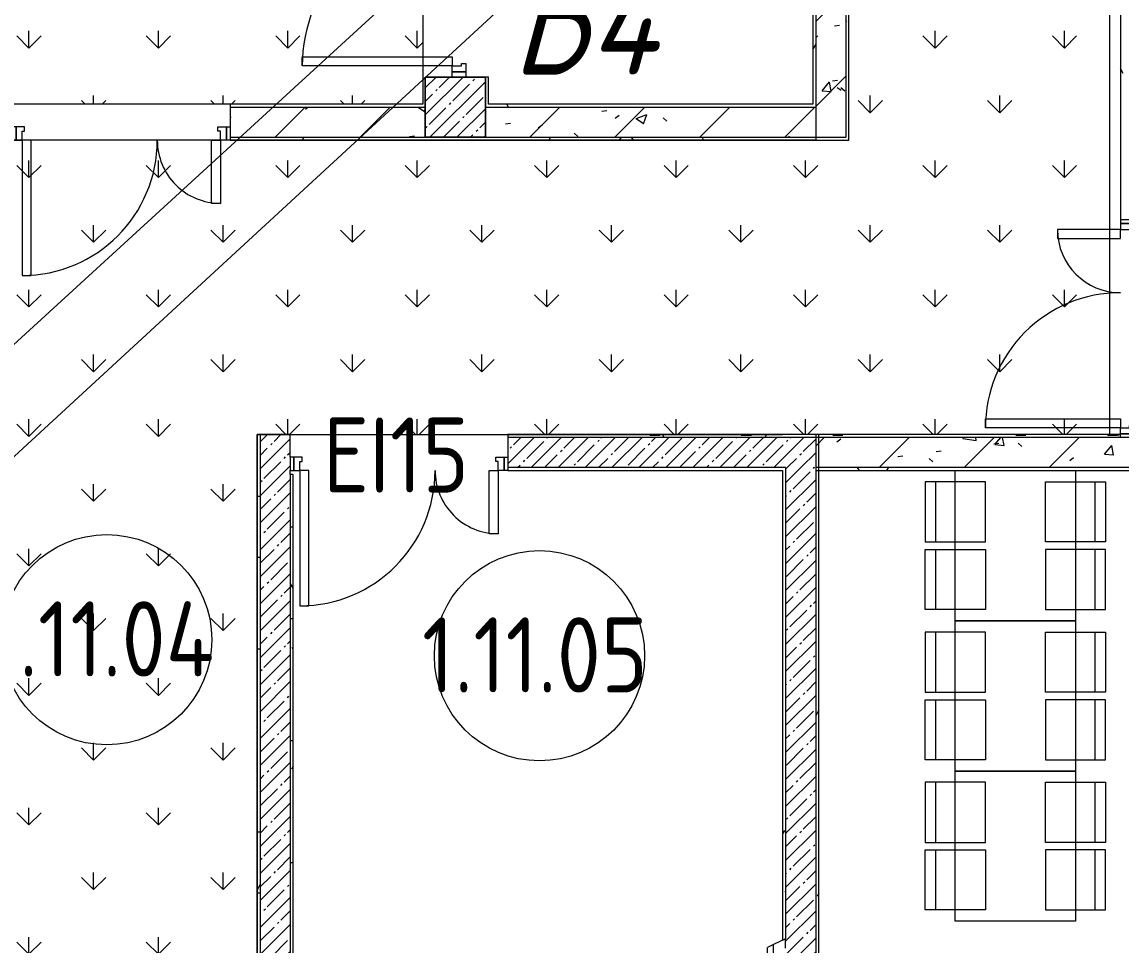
# Model space of a CAD drawing. Header units: millimetres. Extents: x -500089 to 1469082, y -290736 to 166440.
# Drawn here: x 1177168 to 1184494, y -69656 to -63503 of the extents above; entities that cross this region are included whole.
import ezdxf

# ---------------------------------------------------------------- set-up
doc = ezdxf.new("R2010")
doc.units = ezdxf.units.MM
for name, color, linetype, lineweight in [('Двери', 7, 'Continuous', 0), ('Лестницы', 7, 'Continuous', 0), ('Линии', 7, 'Continuous', 0), ('Марки дверей', 7, 'Continuous', 9), ('Марки помещений', 7, 'Continuous', 0), ('Несущие колонны', 7, 'Continuous', 0), ('Ограждение', 7, 'Continuous', 0), ('Стены несущие', 7, 'Continuous', 0), ('Стены отделка', 7, 'Continuous', 0), ('Стены штриховка', 7, 'Continuous', 0), ('экспертиза ДУ пояснения', 6, 'Continuous', 0), ('экспертиза категории', 1, 'Continuous', 0), ('экспертиза условные обозначения', 1, 'Continuous', 0)]:
    doc.layers.add(name, color=color, linetype=linetype, lineweight=lineweight)
doc.styles.add('GOST Common_1', font='', dxfattribs={"width": 0.9, "height": 700})
doc.styles.add('mytext', font='isocpeur.ttf', dxfattribs={"width": 0.8, "oblique": 14.999978})
doc.styles.get('GOST Common_1').set_extended_font_data('GOST Common')
pattern_1 = [(0, (1111853.59, -73570.49), (812.8, 203.2), [67.056, -542.544, 67.056, -542.544, -3251.2]), (0, (1111853.59, -73570.49), (812.8, 203.2), [-1219.2, 67.056, -1152.144, 67.056, -542.544, -1422.4]), (0, (1111853.59, -73570.49), (812.8, 203.2), [-3048, 67.056, -339.344, 67.056, -948.944]), (120, (1112158.39, -73468.89), (-582.37636, 602.30545), [67.056, -542.544, 67.056, -542.544, -3251.2]), (120, (1112158.39, -73468.89), (-582.37636, 602.30545), [-1219.2, 67.056, -1152.144, 67.056, -542.544, -1422.4]), (120, (1112158.39, -73468.89), (-582.37636, 602.30545), [-3048, 67.056, -339.344, 67.056, -948.944]), (240, (1112259.99, -73062.49), (-230.42364, -805.50545), [67.056, -542.544, 67.056, -542.544, -3251.2]), (240, (1112259.99, -73062.49), (-230.42364, -805.50545), [-1219.2, 67.056, -1152.144, 67.056, -542.544, -1422.4]), (240, (1112259.99, -73062.49), (-230.42364, -805.50545), [-3048, 67.056, -339.344, 67.056, -948.944])]
pattern_2 = [(45, (1111853.6, -73570.5), (-282.8427, 282.8427), [])]
pattern_3 = [(50, (1111853.6, -73570.5), (728.7365, -63.756), [76.2, -838.2]), (355, (1111853.6, -73570.5), (-140.9716, 764.2276), [60.96, -670.56]), (100.451, (1111914.3, -73575.8), (587.77, 700.467), [64.76, -712.36]), (46.184, (1111853.6, -73367.3), (1084.316, -168.171), [114.3, -1257.3]), (96.636, (1111943.9, -73381.3), (949.61, 989.71), [97.14, -1068.54]), (351.184, (1111853.6, -73367.3), (949.62, 989.701), [91.44, -1005.84]), (21, (1111955.2, -73418.1), (606.458, -409.0606), [76.2, -838.2]), (326, (1111955.2, -73418.1), (247.208, 736.753), [60.96, -670.56]), (71.451, (1112005.7, -73452.2), (853.668, 327.6855), [64.76, -712.36]), (37.5, (1111853.59, -73570.5), (12.3547, 338.2201), [33.528, -628.904, 33.528, -647.192, -673.1]), (37.5, (1111853.59, -73570.5), (12.3547, 338.2201), [-1343.152, 33.528, -639.572]), (7.5, (1111853.6, -73570.5), (267.2789, 400.7221), [33.528, -354.584, 33.528, -613.664, -256.54]), (7.5, (1111853.6, -73570.5), (267.2789, 400.7221), [-1035.304, 33.528, -223.012]), (327.5, (1111627.02, -73570.5), (542.3633, -22.9153), [33.528, -220.472, 33.528, -758.952, -1051.56]), (327.5, (1111627.02, -73570.5), (542.3633, -22.9153), [-1046.48, 33.528, -1018.032]), (317.5, (1111525.4, -73570.5), (592.517, 101.707), [33.528, -296.672, 33.528, -492.76, -746.76]), (317.5, (1111525.4, -73570.5), (592.517, 101.707), [-856.488, 33.528, -713.232])]
pattern_4 = [(45, (1111853.59, -73570.49), (-89.80256, 89.80256), []), (45, (1111943.39, -73570.49), (-89.80256, 89.80256), [158.75, -31.75, 13.411, -18.339])]
pattern_5 = [(90, (1077209.23, -303341.8), (-431.0523, 431.0523), [114.3, -747.8046]), (45, (1077209.2, -303341.8), (-431.0523, 431.0523), [114.3, -495.3]), (135, (1077209.2, -303341.8), (-431.0523, -431.0523), [114.3, -495.3])]

# ---------------------------------------------------------------- blocks, each defined once
blk = doc.blocks.new('ASVP_ДверьПротивопожарнаяСтальная_2 полотна - EI15 1320х2000h_полотна_ Г Л _1200 в чистоте_-4225082-З Этаж 01')
at = {"layer": 'Двери', "lineweight": 18}
for p, q in [((660, 1020), (600, 1020)), ((600, 1020), (600, 120)), ((660, 120), (660, 1020)), ((-660, 540), (-600, 540)), ((-660, 120), (-660, 540)), ((-600, 540), (-600, 120)), ((-725, 120), (-700, 120)), ((-725, 30), (-725, 120)), ((-700, 120), (-660, 120)), ((-700, 30), (-700, 120)), ((-700, 120), (-700, 30)), ((-600, 120), (-660, 120)), ((-660, 120), (-660, 60)), ((600, 120), (660, 120)), ((700, 120), (660, 120)), ((660, 120), (660, 60)), ((700, 30), (700, 120)), ((725, 120), (700, 120)), ((700, 120), (700, 30)), ((725, 30), (725, 120)), ((-700, 30), (-725, 30)), ((-644, 30), (-700, 30)), ((-660, 60), (-644, 60)), ((-644, 60), (-644, 30)), ((660, 60), (644, 60)), ((644, 60), (644, 30)), ((644, 30), (700, 30)), ((700, 30), (725, 30))]:
    blk.add_line(p, q, dxfattribs=at)
at = {"layer": 'Двери'}
for centre, radius, start, end in [((660, 120), 900, 90, 180), ((-660, 120), 420, 360, 90)]:
    blk.add_arc(centre, radius, start, end, dxfattribs=at)
blk = doc.blocks.new('ASVP_ДверьСтальная_2 полотна - Внутренняя 1320х2000h_полотна_ Г Л _1200 в чистоте_-4240581-З Этаж 01')
at = {"layer": 'Двери', "lineweight": 18}
for p, q in [((660, 1020), (600, 1020)), ((600, 1020), (600, 120)), ((660, 120), (660, 1020)), ((-660, 540), (-600, 540)), ((-660, 120), (-660, 540)), ((-600, 540), (-600, 120)), ((-725, 120), (-700, 120)), ((-725, 30), (-725, 120)), ((-700, 120), (-660, 120)), ((-700, 30), (-700, 120)), ((-700, 120), (-700, 30)), ((-600, 120), (-660, 120)), ((-660, 120), (-660, 60)), ((600, 120), (660, 120)), ((700, 120), (660, 120)), ((660, 120), (660, 60)), ((700, 30), (700, 120)), ((725, 120), (700, 120)), ((700, 120), (700, 30)), ((725, 30), (725, 120)), ((-700, 30), (-725, 30)), ((-644, 30), (-700, 30)), ((-660, 60), (-644, 60)), ((-644, 60), (-644, 30)), ((660, 60), (644, 60)), ((644, 60), (644, 30)), ((644, 30), (700, 30)), ((700, 30), (725, 30))]:
    blk.add_line(p, q, dxfattribs=at)
at = {"layer": 'Двери'}
for centre, radius, start, end in [((660, 120), 900, 90, 180), ((-660, 120), 420, 360, 90)]:
    blk.add_arc(centre, radius, start, end, dxfattribs=at)
blk = doc.blocks.new('ASVP_ДверьСтальная_2 полотна - Внутренняя 1320х2000h_полотна_ Г Пр _1200 в чистоте_-4240584-З Этаж 01')
at = {"layer": 'Двери', "lineweight": 18}
for p, q in [((-660, 1020), (-600, 1020)), ((-660, 120), (-660, 1020)), ((-600, 1020), (-600, 120)), ((660, 540), (600, 540)), ((600, 540), (600, 120)), ((660, 120), (660, 540)), ((-725, 120), (-700, 120)), ((-725, 30), (-725, 120)), ((-700, 120), (-660, 120)), ((-700, 30), (-700, 120)), ((-700, 120), (-700, 30)), ((-600, 120), (-660, 120)), ((-660, 120), (-660, 60)), ((600, 120), (660, 120)), ((700, 120), (660, 120)), ((660, 120), (660, 60)), ((700, 30), (700, 120)), ((725, 120), (700, 120)), ((700, 120), (700, 30)), ((725, 30), (725, 120)), ((-700, 30), (-725, 30)), ((-644, 30), (-700, 30)), ((-660, 60), (-644, 60)), ((-644, 60), (-644, 30)), ((660, 60), (644, 60)), ((644, 60), (644, 30)), ((644, 30), (700, 30)), ((700, 30), (725, 30))]:
    blk.add_line(p, q, dxfattribs=at)
at = {"layer": 'Двери'}
for centre, radius, start, end in [((-660, 120), 900, 360, 90), ((660, 120), 420, 90, 180)]:
    blk.add_arc(centre, radius, start, end, dxfattribs=at)
blk = doc.blocks.new('ADSK_КолоннаЖБ_Прямоугольная - 400x400 мм-3544251-З Этаж 01')
at = {"layer": 'Несущие колонны', "lineweight": 18}
for p, q in [((-200, 200), (200, 200)), ((-200, -200), (-200, 200)), ((200, 200), (200, -200)), ((200, -200), (-200, -200))]:
    blk.add_line(p, q, dxfattribs=at)
blk = doc.blocks.new('Тип перил - Перила_Внутренний_-V403-З Этаж 01')
at = {"layer": 'Ограждение'}
for p, q in [((70320, 3924.1), (70280, 3905.4)), ((70280, 1200), (70280, 3905.4)), ((70320, 1200), (70320, 3924.1)), ((70280, 1200), (70320, 1200))]:
    blk.add_line(p, q, dxfattribs=at)
blk = doc.blocks.new('ASVP_ДверьСтальная_1 полотно - Внутренняя 1000х2000h_полотно_ Г Пр _925 в чистоте_-4236617-З Этаж 01')
at = {"layer": 'Двери', "lineweight": 18}
for p, q in [((-500, 1120), (-440, 1120)), ((-500, 120), (-500, 1120)), ((-440, 1120), (-440, 120)), ((-575, 120), (-540, 120)), ((-575, 30), (-575, 120)), ((-540, 120), (-500, 120)), ((-540, 30), (-540, 120)), ((-540, 120), (-540, 30)), ((-440, 120), (-500, 120)), ((-500, 120), (-500, 60)), ((500, 120), (540, 120)), ((500, 60), (500, 120)), ((540, 120), (540, 30)), ((540, 120), (575, 120)), ((540, 30), (540, 120)), ((575, 120), (575, 30)), ((-540, 30), (-575, 30)), ((-484, 30), (-540, 30)), ((-500, 60), (-484, 60)), ((-484, 60), (-484, 30)), ((484, 60), (500, 60)), ((484, 30), (484, 60)), ((540, 30), (484, 30)), ((575, 30), (540, 30))]:
    blk.add_line(p, q, dxfattribs=at)
at = {"layer": 'Двери'}
blk.add_arc((-500, 120), 1000, 0, 90, dxfattribs=at)
blk = doc.blocks.new('ASVP_Марка_Помещение_ОдноЗначение - Номер-684784-З Этаж 01')
at = {"layer": 'Марки помещений'}
blk.add_circle((0, 0), 3.5, dxfattribs=at)

msp = doc.modelspace()

# ---------------------------------------------------------------- hatches: boundary and pattern name
at = {"layer": 'Несущие колонны'}
h = msp.add_hatch(dxfattribs=at)
h.set_pattern_fill('FP_35', color=256, style=0, pattern_type=2)
h.set_pattern_definition(pattern_4)
h.paths.add_polyline_path([(1180033.585, -64270.488), (1180253.585, -64270.488), (1180253.585, -63870.488), (1179853.585, -63870.488), (1179853.585, -64270.488)], flags=0)
at = {"layer": 'Стены штриховка'}
h = msp.add_hatch(dxfattribs=at)
h.set_pattern_fill('FP_174', color=256, style=0, pattern_type=2)
h.set_pattern_definition(pattern_1)
h.paths.add_polyline_path([(1180253.585, -64290.488), (1180273.585, -64290.488), (1180273.585, -64270.488), (1180253.585, -64270.488)], flags=0)
h.paths.add_polyline_path([(1180253.585, -64070.488), (1180273.585, -64070.488), (1180273.585, -63870.488), (1180253.585, -63870.488), (1180253.585, -64050.488)], flags=0)
h.paths.add_polyline_path([(1180253.585, -62720.488), (1180273.585, -62720.488), (1180273.585, -61950.488), (1180253.585, -61950.488), (1180253.585, -61970.488)], flags=0)
h.paths.add_polyline_path([(1180253.585, -61850.488), (1180273.585, -61850.488), (1180273.585, -61660.488), (1180253.585, -61660.488), (1180253.585, -61830.488)], flags=0)
h.paths.add_polyline_path([(1180253.585, -59410.488), (1180273.585, -59410.488), (1180273.585, -55270.488), (1180253.585, -55270.488), (1180253.585, -58446.7)], flags=0)
h.paths.add_polyline_path([(1180268.97, -55070.488), (1180273.585, -55070.488), (1180273.585, -53090.488), (1180253.585, -53090.488), (1180253.585, -55070.488)], flags=0)
h = msp.add_hatch(dxfattribs=at)
h.set_pattern_fill('FP_174', color=256, style=0, pattern_type=2)
h.set_pattern_definition(pattern_1)
h.paths.add_polyline_path([(1182653.585, -64290.488), (1182673.585, -64290.488), (1182673.585, -55050.488), (1182653.585, -55050.488), (1182653.585, -64270.488)], flags=0)
h = msp.add_hatch(dxfattribs=at)
h.set_pattern_fill('FP_174', color=256, style=0, pattern_type=2)
h.set_pattern_definition(pattern_1)
h.paths.add_polyline_path([(1184503.585, -64820.488), (1184503.585, -55290.488), (1184483.585, -55290.488), (1184483.585, -64820.488)], flags=0)
h = msp.add_hatch(dxfattribs=at)
h.set_pattern_fill('FP_174', color=256, style=0, pattern_type=2)
h.set_pattern_definition(pattern_1)
h.paths.add_polyline_path([(1182433.585, -64070.488), (1182453.585, -64070.488), (1182453.585, -61950.488), (1182433.585, -61950.488), (1182433.585, -64050.488)], flags=0)
h.paths.add_polyline_path([(1182433.585, -61850.488), (1182453.585, -61850.488), (1182452.073, -55470.488), (1182433.585, -55470.488), (1182433.585, -61830.488)], flags=0)
h = msp.add_hatch(dxfattribs=at)
h.set_pattern_fill('FP_201', color=256, style=0, pattern_type=2)
h.set_pattern_definition(pattern_2)
h.paths.add_polyline_path([(1182653.585, -64270.488), (1182653.585, -55470.488), (1182453.585, -55470.98), (1182453.585, -64270.488)], flags=0)
h = msp.add_hatch(dxfattribs=at)
h.set_pattern_fill('FP_31', color=256, style=0, pattern_type=2)
h.set_pattern_definition(pattern_3)
h.paths.add_polyline_path([(1182653.585, -64270.488), (1182653.585, -55470.488), (1182453.585, -55470.98), (1182453.585, -64270.488)], flags=0)
h = msp.add_hatch(dxfattribs=at)
h.set_pattern_fill('FP_174', color=256, style=0, pattern_type=2)
h.set_pattern_definition(pattern_1)
h.paths.add_polyline_path([(1179035.572, -64070.488), (1179837.585, -64070.488), (1179837.585, -64050.488), (1178553.585, -64050.488), (1178553.585, -64070.488), (1179033.585, -64070.488)], flags=0)
h.paths.add_polyline_path([(1169003.585, -64070.488), (1169003.585, -64050.488), (1168903.585, -64050.488), (1168903.585, -64070.488)], flags=0)
h.paths.add_polyline_path([(1173743.585, -64070.488), (1175503.585, -64070.488), (1175503.585, -64050.488), (1170153.585, -64050.488), (1170153.585, -64070.488), (1173643.585, -64070.488)], flags=0)
h.paths.add_polyline_path([(1177095.325, -64070.488), (1177103.585, -64070.488), (1177103.585, -64050.488), (1176653.585, -64050.488), (1176653.585, -64070.488), (1177089.89, -64070.488)], flags=0)
h = msp.add_hatch(dxfattribs=at)
h.set_pattern_fill('FP_201', color=256, style=0, pattern_type=2)
h.set_pattern_definition(pattern_2)
h.paths.add_polyline_path([(1177103.585, -64270.488), (1177103.585, -64070.488), (1176653.585, -64070.488), (1176653.585, -64270.488), (1177003.585, -64270.488)], flags=0)
h.paths.add_polyline_path([(1168903.585, -64270.488), (1169003.585, -64270.488), (1169003.585, -64070.488), (1168903.585, -64070.488), (1168903.585, -64201.68)], flags=0)
h.paths.add_polyline_path([(1171553.585, -64270.488), (1175503.585, -64270.488), (1175503.585, -64070.488), (1170153.585, -64070.488), (1170153.585, -64270.488), (1170505.662, -64270.488)], flags=0)
h.paths.add_polyline_path([(1179035.572, -64270.488), (1179853.585, -64270.488), (1179853.585, -64070.488), (1178553.585, -64070.488), (1178553.585, -64270.488)], flags=0)
h = msp.add_hatch(dxfattribs=at)
h.set_pattern_fill('FP_31', color=256, style=0, pattern_type=2)
h.set_pattern_definition(pattern_3)
h.paths.add_polyline_path([(1177103.585, -64270.488), (1177103.585, -64070.488), (1176653.585, -64070.488), (1176653.585, -64270.488), (1177003.585, -64270.488)], flags=0)
h.paths.add_polyline_path([(1168903.585, -64270.488), (1169003.585, -64270.488), (1169003.585, -64070.488), (1168903.585, -64070.488), (1168903.585, -64201.68)], flags=0)
h.paths.add_polyline_path([(1171553.585, -64270.488), (1175503.585, -64270.488), (1175503.585, -64070.488), (1170153.585, -64070.488), (1170153.585, -64270.488), (1170505.662, -64270.488)], flags=0)
h.paths.add_polyline_path([(1179035.572, -64270.488), (1179853.585, -64270.488), (1179853.585, -64070.488), (1178553.585, -64070.488), (1178553.585, -64270.488)], flags=0)
h = msp.add_hatch(dxfattribs=at)
h.set_pattern_fill('FP_201', color=256, style=0, pattern_type=2)
h.set_pattern_definition(pattern_2)
h.paths.add_polyline_path([(1180273.585, -64270.488), (1182453.585, -64270.488), (1182453.585, -64070.488), (1180253.585, -64070.488), (1180253.585, -64270.488)], flags=0)
h = msp.add_hatch(dxfattribs=at)
h.set_pattern_fill('FP_31', color=256, style=0, pattern_type=2)
h.set_pattern_definition(pattern_3)
h.paths.add_polyline_path([(1180273.585, -64270.488), (1182453.585, -64270.488), (1182453.585, -64070.488), (1180253.585, -64070.488), (1180253.585, -64270.488)], flags=0)
h = msp.add_hatch(dxfattribs=at)
h.set_pattern_fill('FP_174', color=256, style=0, pattern_type=2)
h.set_pattern_definition(pattern_1)
h.paths.add_polyline_path([(1181259.502, -64070.488), (1182433.585, -64070.488), (1182433.585, -64050.488), (1180273.585, -64050.488), (1180273.585, -64070.488)], flags=0)
h = msp.add_hatch(dxfattribs=at)
h.set_pattern_fill('FP_174', color=256, style=0, pattern_type=2)
h.set_pattern_definition(pattern_1)
h.paths.add_polyline_path([(1167574.585, -64290.488), (1167753.585, -64290.488), (1167753.585, -64270.488), (1167573.585, -64270.488), (1167573.585, -64290.488)], flags=0)
h.paths.add_polyline_path([(1179853.585, -64290.488), (1180253.585, -64290.488), (1180253.585, -64270.488), (1178553.585, -64270.488), (1178553.585, -64290.488), (1179320.252, -64290.488)], flags=0)
h.paths.add_polyline_path([(1171663.585, -64290.488), (1173643.585, -64290.488), (1173643.585, -64270.488), (1170153.585, -64270.488), (1170153.585, -64290.488), (1171553.585, -64290.488)], flags=0)
h.paths.add_polyline_path([(1176994.955, -64290.488), (1177003.585, -64290.488), (1177003.585, -64270.488), (1176753.585, -64270.488), (1176753.585, -64290.488), (1176994.412, -64290.488)], flags=0)
h.paths.add_polyline_path([(1173743.585, -64290.488), (1175313.585, -64290.488), (1175313.585, -64270.488), (1173743.585, -64270.488)], flags=0)
h.paths.add_polyline_path([(1175433.585, -64290.488), (1175503.585, -64290.488), (1175503.585, -64270.488), (1175413.585, -64270.488), (1175413.585, -64290.488)], flags=0)
h = msp.add_hatch(dxfattribs=at)
h.set_pattern_fill('FP_174', color=256, style=0, pattern_type=2)
h.set_pattern_definition(pattern_1)
h.paths.add_polyline_path([(1182453.585, -64290.488), (1182653.585, -64290.488), (1182653.585, -64270.488), (1180273.585, -64270.488), (1180273.585, -64290.488), (1182433.585, -64290.488)], flags=0)
h = msp.add_hatch(dxfattribs=at)
h.set_pattern_fill('FP_174', color=256, style=0, pattern_type=2)
h.set_pattern_definition(pattern_1)
h.paths.add_polyline_path([(1178753.585, -73770.488), (1178753.585, -66250.488), (1178733.585, -66250.488), (1178733.585, -73770.488)], flags=0)
h = msp.add_hatch(dxfattribs=at)
h.set_pattern_fill('FP_35', color=256, style=0, pattern_type=2)
h.set_pattern_definition(pattern_4)
h.paths.add_polyline_path([(1178753.585, -73970.488), (1178953.585, -73970.488), (1178953.585, -66250.488), (1178753.585, -66250.488), (1178753.585, -73770.488)], flags=0)
h = msp.add_hatch(dxfattribs=at)
h.set_pattern_fill('FP_174', color=256, style=0, pattern_type=2)
h.set_pattern_definition(pattern_1)
h.paths.add_polyline_path([(1181259.502, -66270.488), (1182453.585, -66270.488), (1182473.585, -66250.488), (1180403.585, -66250.488), (1180403.585, -66270.488)], flags=0)
h = msp.add_hatch(dxfattribs=at)
h.set_pattern_fill('FP_35', color=256, style=0, pattern_type=2)
h.set_pattern_definition(pattern_4)
h.paths.add_polyline_path([(1180403.585, -66470.488), (1182453.585, -66470.488), (1182453.585, -66270.488), (1180403.585, -66270.488), (1180403.585, -66400.488)], flags=0)
h = msp.add_hatch(dxfattribs=at)
h.set_pattern_fill('FP_174', color=256, style=0, pattern_type=2)
h.set_pattern_definition(pattern_1)
h.paths.add_polyline_path([(1182473.585, -66270.488), (1184483.585, -66270.488), (1184483.585, -66250.488), (1182473.585, -66250.488), (1182453.585, -66270.488)], flags=0)
h = msp.add_hatch(dxfattribs=at)
h.set_pattern_fill('FP_201', color=256, style=0, pattern_type=2)
h.set_pattern_definition(pattern_2)
h.paths.add_polyline_path([(1182453.585, -66470.488), (1184503.585, -66468.796), (1184503.585, -66270.488), (1182453.585, -66270.488)], flags=0)
h = msp.add_hatch(dxfattribs=at)
h.set_pattern_fill('FP_31', color=256, style=0, pattern_type=2)
h.set_pattern_definition(pattern_3)
h.paths.add_polyline_path([(1182453.585, -66470.488), (1184503.585, -66468.796), (1184503.585, -66270.488), (1182453.585, -66270.488)], flags=0)
h = msp.add_hatch(dxfattribs=at)
h.set_pattern_fill('FP_174', color=256, style=0, pattern_type=2)
h.set_pattern_definition(pattern_1)
h.paths.add_polyline_path([(1178973.585, -73970.488), (1178973.585, -66515.488), (1178953.585, -66515.488), (1178953.585, -73970.488)], flags=0)
h = msp.add_hatch(dxfattribs=at)
h.set_pattern_fill('FP_174', color=256, style=0, pattern_type=2)
h.set_pattern_definition(pattern_1)
h.paths.add_polyline_path([(1182233.585, -73750.488), (1182253.585, -73750.218), (1182253.585, -69670.488), (1182233.585, -69670.488), (1182233.585, -73570.488)], flags=0)
h.paths.add_polyline_path([(1182233.585, -69618.426), (1182253.585, -69609.099), (1182253.585, -66490.488), (1182233.585, -66490.488), (1182233.585, -69609.099)], flags=0)
h = msp.add_hatch(dxfattribs=at)
h.set_pattern_fill('FP_35', color=256, style=0, pattern_type=2)
h.set_pattern_definition(pattern_4)
h.paths.add_polyline_path([(1182453.585, -73570.488), (1182453.585, -66470.488), (1182253.585, -66470.488), (1182253.585, -73570.488)], flags=0)
h = msp.add_hatch(dxfattribs=at)
h.set_pattern_fill('FP_174', color=256, style=0, pattern_type=2)
h.set_pattern_definition(pattern_1)
h.paths.add_polyline_path([(1182473.585, -66490.488), (1184703.585, -66490.488), (1184703.585, -66470.488), (1182453.585, -66470.488), (1182453.585, -66490.488)], flags=0)
h = msp.add_hatch(dxfattribs=at)
h.set_pattern_fill('FP_174', color=256, style=0, pattern_type=2)
h.set_pattern_definition(pattern_1)
h.paths.add_polyline_path([(1182473.585, -73570.488), (1182473.585, -66490.488), (1182453.585, -66490.488), (1182453.585, -73570.488)], flags=0)
at = {"layer": 'экспертиза условные обозначения'}
h = msp.add_hatch(dxfattribs=at)
h.set_pattern_fill('GRASS', color=2, scale=24)
h.set_pattern_definition(pattern_5)
edge = h.paths.add_edge_path()
edge.add_line((1167770.702, -40039.927), (1179837.585, -40040.488))
edge.add_line((1179837.585, -40040.488), (1179836.469, -64051.049))
edge.add_line((1179836.469, -64051.049), (1167769.585, -64050.488))
edge.add_line((1167769.585, -64050.488), (1167769.585, -40040.488))
h = msp.add_hatch(dxfattribs=at)
h.set_pattern_fill('GRASS', color=3, scale=24)
h.set_pattern_definition(pattern_5)
h.paths.add_polyline_path([(1157123.585, -71790.488), (1157123.585, -73750.488), (1178733.585, -73750.488), (1178733.585, -66250.488), (1182233.585, -66250.488), (1184413.585, -66245.488), (1184413.585, -55290.488), (1182653.585, -55290.488), (1182649.585, -55470.488), (1182453.585, -55470.488), (1182453.585, -64290.488), (1176773.585, -64290.488), (1176773.585, -71790.488)])

# ---------------------------------------------------------------- linework, layer by layer
at = {"layer": 'Лестницы'}
for p, q in [((1182253.585, -69609.099), (1182173.585, -69646.404)), ((1182253.585, -69670.488), (1182253.585, -69609.099))]:
    msp.add_line(p, q, dxfattribs=at)
at = {"layer": 'Линии'}
for p, q in [((1183383.585, -66490.488), (1184183.585, -66490.488)), ((1183383.585, -67490.488), (1183383.585, -66490.488)), ((1184183.585, -66490.488), (1184183.585, -67490.488)), ((1183183.585, -66565.488), (1183183.585, -66965.488)), ((1183583.585, -66565.488), (1183183.585, -66565.488)), ((1183253.126, -66965.488), (1183253.126, -66565.488)), ((1183583.585, -66965.488), (1183583.585, -66565.488)), ((1183983.585, -66565.488), (1184383.585, -66565.488)), ((1183983.585, -66965.488), (1183983.585, -66565.488)), ((1184314.045, -66965.488), (1184314.045, -66565.488)), ((1184383.585, -66565.488), (1184383.585, -66965.488)), ((1183183.585, -66965.488), (1183583.585, -66965.488)), ((1183183.585, -67015.488), (1183583.585, -67015.488)), ((1183183.585, -67415.488), (1183183.585, -67015.488)), ((1183253.126, -67415.488), (1183253.126, -67015.488)), ((1183583.585, -67015.488), (1183583.585, -67415.488)), ((1184383.585, -66965.488), (1183983.585, -66965.488)), ((1183983.585, -67015.488), (1183983.585, -67415.488)), ((1184383.585, -67015.488), (1183983.585, -67015.488)), ((1184314.045, -67415.488), (1184314.045, -67015.488)), ((1184383.585, -67415.488), (1184383.585, -67015.488)), ((1183583.585, -67415.488), (1183183.585, -67415.488)), ((1183983.585, -67415.488), (1184383.585, -67415.488)), ((1184183.585, -67490.488), (1183383.585, -67490.488)), ((1183383.585, -67490.488), (1184183.585, -67490.488)), ((1183383.585, -68490.488), (1183383.585, -67490.488)), ((1184183.585, -67490.488), (1184183.585, -68490.488)), ((1183183.585, -67565.488), (1183183.585, -67965.488)), ((1183583.585, -67565.488), (1183183.585, -67565.488)), ((1183253.126, -67965.488), (1183253.126, -67565.488)), ((1183583.585, -67965.488), (1183583.585, -67565.488)), ((1183983.585, -67565.488), (1184383.585, -67565.488)), ((1183983.585, -67965.488), (1183983.585, -67565.488)), ((1184314.045, -67965.488), (1184314.045, -67565.488)), ((1184383.585, -67565.488), (1184383.585, -67965.488)), ((1183183.585, -67965.488), (1183583.585, -67965.488)), ((1184383.585, -67965.488), (1183983.585, -67965.488)), ((1183183.585, -68015.488), (1183583.585, -68015.488)), ((1183183.585, -68415.488), (1183183.585, -68015.488)), ((1183253.126, -68415.488), (1183253.126, -68015.488)), ((1183583.585, -68015.488), (1183583.585, -68415.488)), ((1183983.585, -68015.488), (1183983.585, -68415.488)), ((1184383.585, -68015.488), (1183983.585, -68015.488)), ((1184314.045, -68415.488), (1184314.045, -68015.488)), ((1184383.585, -68415.488), (1184383.585, -68015.488)), ((1183583.585, -68415.488), (1183183.585, -68415.488)), ((1183983.585, -68415.488), (1184383.585, -68415.488)), ((1183383.585, -68490.488), (1184183.585, -68490.488)), ((1183383.585, -69490.488), (1183383.585, -68490.488)), ((1184183.585, -68490.488), (1183383.585, -68490.488)), ((1184183.585, -68490.488), (1184183.585, -69490.488)), ((1183183.585, -68565.488), (1183183.585, -68965.488)), ((1183583.585, -68565.488), (1183183.585, -68565.488)), ((1183253.126, -68965.488), (1183253.126, -68565.488)), ((1183583.585, -68965.488), (1183583.585, -68565.488)), ((1183983.585, -68565.488), (1184383.585, -68565.488)), ((1183983.585, -68965.488), (1183983.585, -68565.488)), ((1184314.045, -68965.488), (1184314.045, -68565.488)), ((1184383.585, -68565.488), (1184383.585, -68965.488)), ((1183183.585, -68965.488), (1183583.585, -68965.488)), ((1184383.585, -68965.488), (1183983.585, -68965.488)), ((1183183.585, -69015.488), (1183583.585, -69015.488)), ((1183183.585, -69415.488), (1183183.585, -69015.488)), ((1183253.126, -69415.488), (1183253.126, -69015.488)), ((1183583.585, -69015.488), (1183583.585, -69415.488)), ((1183983.585, -69015.488), (1183983.585, -69415.488)), ((1184383.585, -69015.488), (1183983.585, -69015.488)), ((1184314.045, -69415.488), (1184314.045, -69015.488)), ((1184383.585, -69415.488), (1184383.585, -69015.488)), ((1183583.585, -69415.488), (1183183.585, -69415.488)), ((1183983.585, -69415.488), (1184383.585, -69415.488)), ((1184183.585, -69490.488), (1183383.585, -69490.488))]:
    msp.add_line(p, q, dxfattribs=at)
at = {"layer": 'Несущие колонны'}
for p, q in [((1180033.585, -63870.488), (1179853.585, -63870.488)), ((1179853.585, -63870.488), (1179853.585, -64050.488)), ((1180253.585, -63870.488), (1180123.585, -63870.488)), ((1180253.585, -64270.488), (1180253.585, -63870.488)), ((1179853.585, -64050.488), (1179853.585, -64070.488)), ((1179853.585, -64070.488), (1179853.585, -64270.488)), ((1179853.585, -64270.488), (1180033.585, -64270.488)), ((1180033.585, -64270.488), (1180053.585, -64270.488)), ((1180053.585, -64270.488), (1180253.585, -64270.488))]:
    msp.add_line(p, q, dxfattribs=at)
at = {"layer": 'Стены несущие'}
for p, q in [((1182653.585, -55470.488), (1182653.585, -64270.488)), ((1182453.585, -61950.488), (1182453.585, -64070.488)), ((1178553.585, -64070.488), (1178553.585, -64200.488)), ((1178553.585, -64070.488), (1179853.585, -64070.488)), ((1180253.585, -64070.488), (1182453.585, -64070.488)), ((1178553.585, -64270.488), (1179853.585, -64270.488)), ((1180253.585, -64270.488), (1182653.585, -64270.488)), ((1178953.585, -66250.488), (1178753.585, -66250.488)), ((1178753.585, -66250.488), (1178753.585, -73970.488)), ((1178953.585, -66400.488), (1178953.585, -66250.488)), ((1180403.585, -66270.488), (1180403.585, -66400.488)), ((1182453.585, -66270.488), (1180403.585, -66270.488)), ((1182453.585, -66270.488), (1182453.585, -73570.488)), ((1184483.585, -66270.488), (1182453.585, -66270.488)), ((1178953.585, -66515.488), (1178953.585, -66490.488)), ((1178953.585, -66515.488), (1178953.585, -73970.488)), ((1182253.585, -66470.488), (1180403.585, -66470.488)), ((1182253.585, -66470.488), (1182253.585, -69609.099)), ((1187443.585, -66470.488), (1182453.585, -66470.488))]:
    msp.add_line(p, q, dxfattribs=at)
at = {"layer": 'Стены отделка'}
for p, q in [((1184483.585, -54520.488), (1184483.585, -64820.488)), ((1182673.585, -64290.488), (1182673.585, -55050.488)), ((1182433.585, -61970.488), (1182433.585, -64050.488)), ((1180273.585, -63870.488), (1180253.585, -63870.488)), ((1180273.585, -64050.488), (1180273.585, -63870.488)), ((1179837.585, -64050.488), (1178553.585, -64050.488)), ((1178553.585, -64050.488), (1178553.585, -64070.488)), ((1182433.585, -64050.488), (1180273.585, -64050.488)), ((1178553.585, -64290.488), (1182673.585, -64290.488)), ((1178753.585, -66250.488), (1178733.585, -66250.488)), ((1178733.585, -66250.488), (1178733.585, -73970.488)), ((1182473.585, -66250.488), (1180403.585, -66250.488)), ((1180403.585, -66250.488), (1180403.585, -66270.488)), ((1184483.585, -66250.488), (1182453.585, -66250.488)), ((1182453.585, -66250.488), (1182453.585, -66270.488)), ((1182473.585, -73570.488), (1182473.585, -66250.488)), ((1178973.585, -66515.488), (1178953.585, -66515.488)), ((1178973.585, -73970.488), (1178973.585, -66515.488)), ((1180403.585, -66490.488), (1182233.585, -66490.488)), ((1182233.585, -66490.488), (1182233.585, -69618.426)), ((1182453.585, -66490.488), (1187463.585, -66490.488))]:
    msp.add_line(p, q, dxfattribs=at)
at = {"layer": 'Стены штриховка'}
for p, q in [((1180253.585, -63870.488), (1180253.585, -64070.488)), ((1179853.585, -64270.488), (1179853.585, -64070.488)), ((1180033.585, -64270.488), (1179853.585, -64270.488))]:
    msp.add_line(p, q, dxfattribs=at)
at = {"layer": 'экспертиза ДУ пояснения'}
for p, q in [((1169527.42, -72584.253), (1283545.83, 31674.308)), ((1283545.83, 31674.308), (1170451.223, -72536.169))]:
    msp.add_line(p, q, dxfattribs=at)
at = {"layer": 'экспертиза условные обозначения', "color": 2}
msp.add_lwpolyline([(1167770.702, -40039.927), (1179837.585, -40040.488), (1179836.469, -64051.049), (1167769.585, -64050.488), (1167769.585, -40040.488)], dxfattribs=at)
at = {"layer": 'экспертиза условные обозначения', "color": 3}
msp.add_lwpolyline([(1157123.585, -71790.488), (1157123.585, -73750.488), (1178733.585, -73750.488), (1178733.585, -66250.488), (1182233.585, -66250.488), (1184413.585, -66245.488), (1184413.585, -55290.488), (1182653.585, -55290.488), (1182649.585, -55470.488), (1182453.585, -55470.488), (1182453.585, -64290.488), (1182453.585, -64290.488), (1176773.585, -64290.488), (1176773.585, -71790.488), (1157123.585, -71790.488)], dxfattribs=at)

# ---------------------------------------------------------------- block references
at = {"layer": 'Двери'}
for name, p, rotation in [('ASVP_ДверьСтальная_1 полотно - Внутренняя 1000х2000h_полотно_ Г Пр _925 в чистоте_-4236617-З Этаж 01', (1180153.585, -63295.488), 89.99999999999993), ('ASVP_ДверьСтальная_2 полотна - Внутренняя 1320х2000h_полотна_ Г Л _1200 в чистоте_-4240581-З Этаж 01', (1177828.585, -64170.488), 180), ('ASVP_ДверьСтальная_2 полотна - Внутренняя 1320х2000h_полотна_ Г Пр _1200 в чистоте_-4240584-З Этаж 01', (1184603.585, -65545.488), 89.99999999999993), ('ASVP_ДверьПротивопожарнаяСтальная_2 полотна - EI15 1320х2000h_полотна_ Г Л _1200 в чистоте_-4225082-З Этаж 01', (1179678.585, -66370.488), 180)]:
    msp.add_blockref(name, p, dxfattribs=dict(at, rotation=rotation))
at = {"layer": 'Марки помещений', "xscale": 199.9999999999999, "yscale": 199.9999999999999, "zscale": 199.9999999999999}
for p in [(1177732.151, -67616.33), (1180613.962, -67722.911)]:
    msp.add_blockref('ASVP_Марка_Помещение_ОдноЗначение - Номер-684784-З Этаж 01', p, dxfattribs=at)
at = {"layer": 'Несущие колонны'}
msp.add_blockref('ADSK_КолоннаЖБ_Прямоугольная - 400x400 мм-3544251-З Этаж 01', (1180053.585, -64070.488), dxfattribs=at)
at = {"layer": 'Ограждение'}
msp.add_blockref('Тип перил - Перила_Внутренний_-V403-З Этаж 01', (1111853.585, -73570.488), dxfattribs=at)

# ---------------------------------------------------------------- texts
at = {"layer": 'Марки дверей', "insert": (1179171.871, -66136.462), "char_height": 500, "width": 1212.1515, "attachment_point": 1, "style": 'GOST Common_1'}
msp.add_mtext('EI15', dxfattribs=at)
at = {"layer": 'Марки помещений', "char_height": 500, "attachment_point": 1, "style": 'GOST Common_1'}
for s, insert, width in [('1.11.04', (1176932.937, -67360.879), 1962.531), ('1.11.05', (1179831.847, -67467.46), 1919.23987)]:
    msp.add_mtext(s, dxfattribs=dict(at, insert=insert, width=width))
at = {"layer": 'экспертиза категории', "lineweight": 50, "insert": (1180431.512, -63103.91), "char_height": 750, "attachment_point": 1, "style": 'mytext'}
msp.add_mtext_dynamic_manual_height_columns('В4', width=2459.42723, gutter_width=17359.771, heights=[0], dxfattribs=at)

doc.saveas('drawing.dxf')
